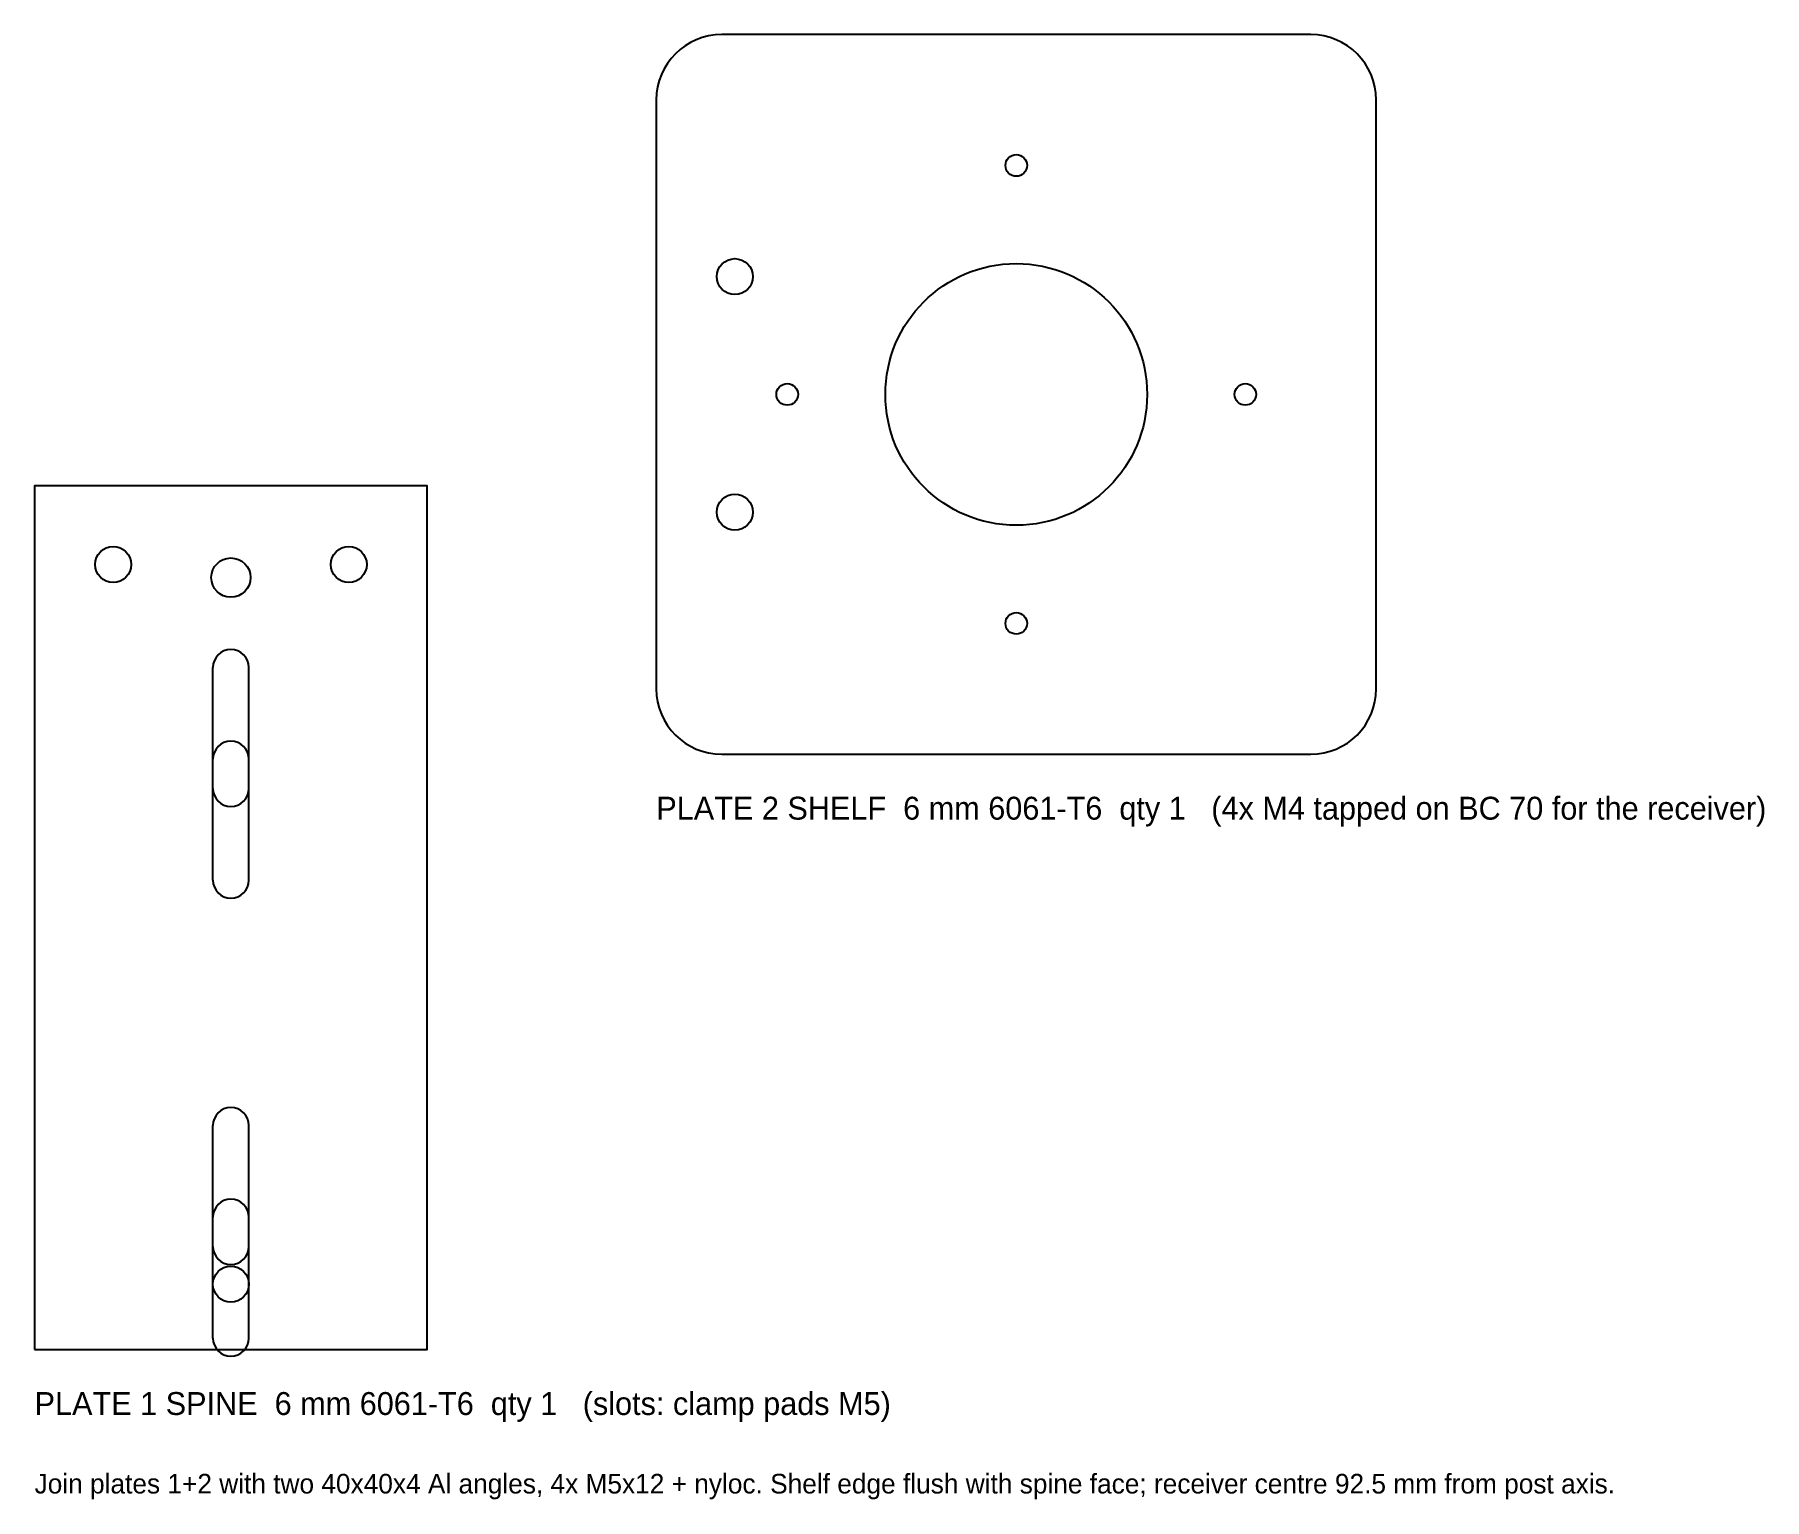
# Model space of a CAD drawing. Header units: millimetres. Extents: x -30 to 234, y -169 to 55.
import ezdxf

# ---------------------------------------------------------------- set-up
doc = ezdxf.new("R2010")
doc.units = ezdxf.units.MM
for name, color, linetype in [('HOLES', 1, 'Continuous'), ('OUTLINE', 7, 'Continuous'), ('TAP', 3, 'Continuous'), ('TEXT', 5, 'Continuous')]:
    doc.layers.add(name, color=color, linetype=linetype)

msp = doc.modelspace()

# ---------------------------------------------------------------- linework, layer by layer
at = {"layer": 'HOLES'}
for p, q in [((-2.75, -60.25), (-2.75, -41.75)), ((2.75, -60.25), (2.75, -41.75)), ((-2.75, -74.25), (-2.75, -55.75)), ((2.75, -74.25), (2.75, -55.75)), ((-2.75, -130.25), (-2.75, -111.75)), ((2.75, -130.25), (2.75, -111.75)), ((-2.75, -144.25), (-2.75, -125.75)), ((2.75, -144.25), (2.75, -125.75))]:
    msp.add_line(p, q, dxfattribs=at)
for centre, radius in [((77, 18), 2.75), ((120, 0), 20), ((77, -18), 2.75), ((-18, -26), 2.75), ((18, -26), 2.75), ((0, -28), 3), ((0, -136), 2.75)]:
    msp.add_circle(centre, radius, dxfattribs=at)
for centre, start, end in [((0, -41.75), 0, 180), ((0, -55.75), 0, 180), ((0, -60.25), 180, 360), ((0, -74.25), 180, 360), ((0, -111.75), 0, 180), ((0, -125.75), 0, 180), ((0, -130.25), 180, 360), ((0, -144.25), 180, 360)]:
    msp.add_arc(centre, 2.75, start, end, dxfattribs=at)
at = {"layer": 'OUTLINE'}
for p, q in [((165, 55), (75, 55)), ((65, 45), (65, -45)), ((175, -45), (175, 45)), ((75, -55), (165, -55))]:
    msp.add_line(p, q, dxfattribs=at)
msp.add_lwpolyline([(-30, -146), (30, -146), (30, -14), (-30, -14)], close=True, dxfattribs=at)
for centre, start, end in [((75, 45), 90, 180), ((165, 45), 0, 90), ((75, -45), 180, 270), ((165, -45), 270, 360)]:
    msp.add_arc(centre, 10, start, end, dxfattribs=at)
at = {"layer": 'TAP'}
for centre in [(120, 35), (85, 0), (155, 0), (120, -35)]:
    msp.add_circle(centre, 1.65, dxfattribs=at)

# ---------------------------------------------------------------- texts
at = {"layer": 'TEXT'}
for s, height, p in [('PLATE 2 SHELF  6 mm 6061-T6  qty 1   (4x M4 tapped on BC 70 for the receiver)', 3.5, (65, -65)), ('PLATE 1 SPINE  6 mm 6061-T6  qty 1   (slots: clamp pads M5)', 3.5, (-30, -156)), ('Join plates 1+2 with two 40x40x4 Al angles, 4x M5x12 + nyloc. Shelf edge flush with spine face; receiver centre 92.5 mm from post axis.', 3, (-30, -168))]:
    msp.add_text(s, height=height, dxfattribs=at).set_placement(p)

doc.saveas('drawing.dxf')
